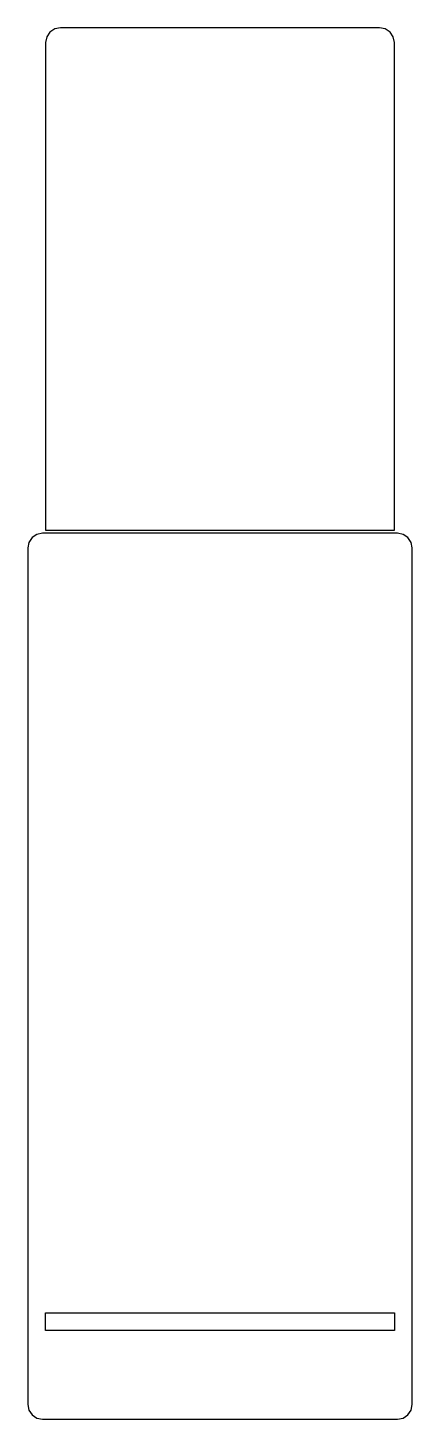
# Model space of a CAD drawing. Header units: metres. Extents: x 0 to 130, y 0 to 471.
import ezdxf

# ---------------------------------------------------------------- set-up
doc = ezdxf.new("R2010")
doc.units = ezdxf.units.M

msp = doc.modelspace()

# ---------------------------------------------------------------- linework, layer by layer
for p, q in [((6.3806, 468.052), (6, 466.138)), ((7.46446, 469.674), (6.3806, 468.052)), ((9.08658, 470.758), (7.46446, 469.674)), ((11, 471.138), (9.08658, 470.758)), ((119, 471.138), (11, 471.138)), ((120.913, 470.758), (119, 471.138)), ((122.536, 469.674), (120.913, 470.758)), ((123.619, 468.052), (122.536, 469.674)), ((124, 466.138), (123.619, 468.052)), ((6, 466.138), (6, 301)), ((124, 301), (124, 466.138)), ((0.3806, 296.913), (0, 295)), ((1.46446, 298.536), (0.3806, 296.913)), ((3.08658, 299.619), (1.46446, 298.536)), ((5, 300), (3.08658, 299.619)), ((125, 300), (5, 300)), ((6, 301), (124, 301)), ((126.913, 299.619), (125, 300)), ((128.536, 298.536), (126.913, 299.619)), ((129.619, 296.913), (128.536, 298.536)), ((130, 295), (129.619, 296.913)), ((0, 295), (0, 5)), ((130, 5), (130, 295)), ((6, 30), (6, 36)), ((6, 36), (124, 36)), ((124, 36), (124, 30)), ((124, 30), (6, 30)), ((0, 5), (0.3806, 3.08658)), ((129.619, 3.08658), (130, 5)), ((0.3806, 3.08658), (1.46446, 1.46446)), ((1.46446, 1.46446), (3.08658, 0.3806)), ((3.08658, 0.3806), (5, 0)), ((5, 0), (125, 0)), ((125, 0), (126.913, 0.3806)), ((126.913, 0.3806), (128.536, 1.46446)), ((128.536, 1.46446), (129.619, 3.08658))]:
    msp.add_line(p, q)

doc.saveas('drawing.dxf')
